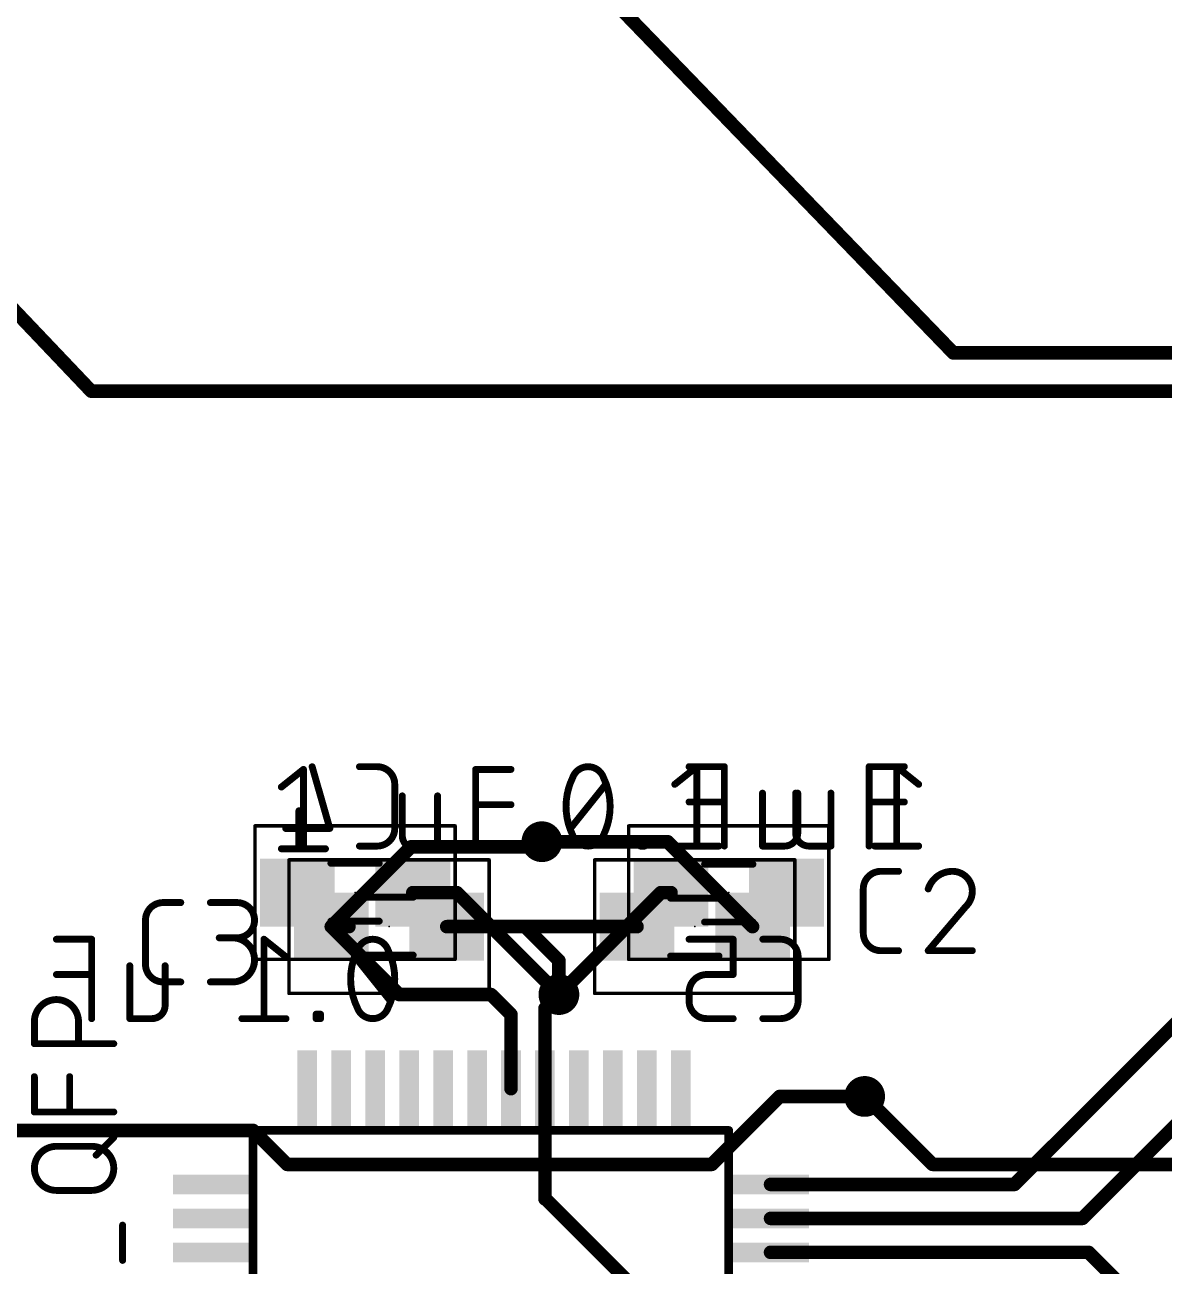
# Model space of a CAD drawing. Extents: x 0 to 132, y 0 to 57.
# Drawn here: x 20.14 to 36.91, y 17 to 35.28 of the extents above; entities that cross this region are included whole.
import ezdxf

# ---------------------------------------------------------------- set-up
doc = ezdxf.new("R2010")
doc.units = 0
for name, color, linetype in [('1', 22, 'CONTINUOUS'), ('16', 175, 'CONTINUOUS'), ('18', 82, 'CONTINUOUS'), ('23', 7, 'CONTINUOUS'), ('24', 7, 'CONTINUOUS'), ('25', 253, 'CONTINUOUS'), ('26', 253, 'CONTINUOUS'), ('27', 253, 'CONTINUOUS'), ('28', 253, 'CONTINUOUS'), ('39', 22, 'CONTINUOUS'), ('40', 175, 'CONTINUOUS'), ('51', 253, 'CONTINUOUS'), ('52', 253, 'CONTINUOUS')]:
    doc.layers.add(name, color=color, linetype=linetype)

# ---------------------------------------------------------------- blocks, each defined once
blk = doc.blocks.new('RECT')
blk.add_solid([(-0.5, -0.5), (0.5, -0.5), (-0.5, 0.5), (0.5, 0.5)])
blk = doc.blocks.new('ROUNDV')
at = {"const_width": 0.5}
blk.add_lwpolyline([(0, -0.25, 1), (0, 0.25, 1), (0, -0.25)], format="xyb", dxfattribs=at)

msp = doc.modelspace()

# ---------------------------------------------------------------- linework, layer by layer
at = {"layer": '1', "const_width": 0.2}
for points in [[(21.1179, 29.8821), (11.5, 40)], [(26.625, 37.875), (33.8048, 30.4452)], [(33.8048, 30.4452), (79.5, 30.4452)], [(79.3821, 29.8821), (21.1179, 29.8821)], [(34.705, 18.205), (41.05, 24.55)], [(24.65, 22), (25.825, 23.175)], [(25.825, 23.175), (27.675, 23.175)], [(27.675, 23.175), (27.75, 23.25)], [(27.75, 23.25), (29.6, 23.25)], [(30.85, 22), (29.6, 23.25)], [(24.91, 22), (24.65, 22)], [(24.65, 22), (25.65, 21)], [(27.5, 22), (26.35, 22)], [(29.15, 22), (27.5, 22)], [(27.5, 22), (28, 21.5)], [(28, 21.5), (28, 21)], [(25.65, 21), (27, 21)], [(27, 21), (27.295, 20.705)], [(27.795, 20.795), (28, 21)], [(27.795, 19.615), (27.795, 20.795)], [(27.295, 20.705), (27.295, 19.615)], [(35.705, 17.705), (38.55, 20.55)], [(27.795, 18.5), (27.795, 19.615)], [(30.25, 18.5), (31.25, 19.5)], [(31.25, 19.5), (32.5, 19.5)], [(23.5, 19), (15.644, 19)], [(24, 18.5), (23.5, 19)], [(27.795, 18.5), (24, 18.5)], [(27.795, 18), (27.795, 18.5)], [(27.795, 18.5), (30.25, 18.5)], [(31.115, 18.205), (34.705, 18.205)], [(27.795, 17.9917), (27.795, 18)], [(27.795, 18), (29.5, 16.295)], [(31.115, 17.705), (35.705, 17.705)], [(31.115, 17.205), (35.795, 17.205)], [(35.795, 17.205), (36.5, 16.5)]]:
    msp.add_lwpolyline(points, dxfattribs=at)
at = {"layer": '1', "const_width": 0.1}
for points in [[(33.8048, 30.4952, 1), (33.8048, 30.3952)], [(33.7688, 30.4105, 1), (33.8408, 30.4799)], [(21.1179, 29.9321, 1), (21.1179, 29.8321)], [(21.0817, 29.8476, 1), (21.1542, 29.9165)], [(25.825, 23.225, 1), (25.825, 23.125)], [(25.8604, 23.1396, 1), (25.7896, 23.2104)], [(27.6396, 23.2104, 1), (27.7104, 23.1396)], [(27.675, 23.125, 1), (27.675, 23.225)], [(27.75, 23.3, 1), (27.75, 23.2)], [(27.7854, 23.2146, 1), (27.7146, 23.2854)], [(29.6354, 23.2854, 1), (29.5646, 23.2146)], [(29.6, 23.2, 1), (29.6, 23.3)], [(24.6854, 22.0354, 1), (24.6146, 21.9646)], [(24.6146, 22.0354, 1), (24.6854, 21.9646)], [(24.65, 22.05, 1), (24.65, 21.95)], [(24.91, 21.95, 1), (24.91, 22.05)], [(26.35, 22.05, 1), (26.35, 21.95)], [(27.5354, 22.0354, 1), (27.4646, 21.9646)], [(27.5, 22.05, 1), (27.5, 21.95)], [(27.5, 21.95, 1), (27.5, 22.05)], [(29.15, 21.95, 1), (29.15, 22.05)], [(30.8146, 21.9646, 1), (30.8854, 22.0354)], [(28.05, 21.5, 1), (27.95, 21.5)], [(27.9646, 21.4646, 1), (28.0354, 21.5354)], [(25.65, 21.05, 1), (25.65, 20.95)], [(25.6146, 20.9646, 1), (25.6854, 21.0354)], [(27.0354, 21.0354, 1), (26.9646, 20.9646)], [(27, 20.95, 1), (27, 21.05)], [(27.95, 21, 1), (28.05, 21)], [(28.0354, 20.9646, 1), (27.9646, 21.0354)], [(27.7596, 20.8304, 1), (27.8304, 20.7596)], [(27.845, 20.795, 1), (27.745, 20.795)], [(27.345, 20.705, 1), (27.245, 20.705)], [(27.2596, 20.6696, 1), (27.3304, 20.7404)], [(27.245, 19.615, 1), (27.345, 19.615)], [(27.845, 19.615, 1), (27.745, 19.615)], [(27.745, 19.615, 1), (27.845, 19.615)], [(31.25, 19.55, 1), (31.25, 19.45)], [(31.2854, 19.4646, 1), (31.2146, 19.5354)], [(32.5, 19.45, 1), (32.5, 19.55)], [(23.5354, 19.0354, 1), (23.4646, 18.9646)], [(23.5, 18.95, 1), (23.5, 19.05)], [(24, 18.55, 1), (24, 18.45)], [(23.9646, 18.4646, 1), (24.0354, 18.5354)], [(27.845, 18.5, 1), (27.745, 18.5)], [(27.795, 18.55, 1), (27.795, 18.45)], [(27.745, 18.5, 1), (27.845, 18.5)], [(27.795, 18.45, 1), (27.795, 18.55)], [(30.2146, 18.5354, 1), (30.2854, 18.4646)], [(30.25, 18.45, 1), (30.25, 18.55)], [(31.115, 18.255, 1), (31.115, 18.155)], [(34.6696, 18.2404, 1), (34.7404, 18.1696)], [(34.705, 18.155, 1), (34.705, 18.255)], [(27.8304, 18.0354, 1), (27.7596, 17.9646)], [(27.845, 18, 1), (27.745, 18)], [(27.745, 18, 1), (27.845, 18)], [(27.745, 17.9917, 1), (27.845, 17.9917)], [(31.115, 17.755, 1), (31.115, 17.655)], [(35.6696, 17.7404, 1), (35.7404, 17.6696)], [(35.705, 17.655, 1), (35.705, 17.755)], [(31.115, 17.255, 1), (31.115, 17.155)], [(35.8304, 17.2404, 1), (35.7596, 17.1696)], [(35.795, 17.155, 1), (35.795, 17.255)]]:
    msp.add_lwpolyline(points, format="xyb", dxfattribs=at)
at = {"layer": '16', "const_width": 0.2}
for points in [[(25.85, 22.5), (26.5, 22.5)], [(26.5, 22.5), (28, 21)], [(29.5, 22.5), (28, 21)], [(29.65, 22.5), (29.5, 22.5)], [(33.5, 18.5), (32.5, 19.5)], [(41.5, 18.5), (33.5, 18.5)]]:
    msp.add_lwpolyline(points, dxfattribs=at)
at = {"layer": '16', "const_width": 0.1}
for points in [[(25.85, 22.55, 1), (25.85, 22.45)], [(26.5354, 22.5354, 1), (26.4646, 22.4646)], [(26.5, 22.45, 1), (26.5, 22.55)], [(29.5, 22.55, 1), (29.5, 22.45)], [(29.5354, 22.4646, 1), (29.4646, 22.5354)], [(29.65, 22.45, 1), (29.65, 22.55)], [(27.9646, 21.0354, 1), (28.0354, 20.9646)], [(27.9646, 20.9646, 1), (28.0354, 21.0354)], [(32.5354, 19.5354, 1), (32.4646, 19.4646)], [(33.5, 18.55, 1), (33.5, 18.45)], [(33.4646, 18.4646, 1), (33.5354, 18.5354)]]:
    msp.add_lwpolyline(points, format="xyb", dxfattribs=at)
at = {"layer": '23'}
for p in [(25.5, 22), (30, 22)]:
    msp.add_point(p, dxfattribs=at)
at = {"layer": '24'}
for p in [(25, 22.5), (30.5, 22.5)]:
    msp.add_point(p, dxfattribs=at)
at = {"layer": '25'}
for points, const_width in [([(32.7389, 22.8142, 0.4142), (32.4793, 22.5546)], 0.1016), ([(32.7389, 22.8396, 1), (32.7389, 22.7888)], 0.0508), ([(32.7389, 22.7888, 1), (32.7389, 22.8396)], 0.0508), ([(32.9986, 22.7888, 1), (32.9986, 22.8396)], 0.0508), ([(33.7921, 22.8142, 0.3252), (33.4351, 22.5546)], 0.1016), ([(34.0842, 22.5221, 0.4142), (33.7921, 22.8142)], 0.1016), ([(33.7921, 22.8396, 1), (33.7921, 22.7888)], 0.0508), ([(33.7921, 22.7888, 1), (33.7921, 22.8396)], 0.0508), ([(32.5047, 22.5546, 1), (32.4539, 22.5546)], 0.0508), ([(32.4539, 22.5546, 1), (32.5047, 22.5546)], 0.0508), ([(33.4109, 22.5624, 1), (33.4593, 22.5467)], 0.0508), ([(33.9868, 22.2949, 0.2053), (34.0842, 22.5221)], 0.1016), ([(34.1096, 22.5221, 1), (34.0588, 22.5221)], 0.0508), ([(34.0588, 22.5221, 1), (34.1096, 22.5221)], 0.0508), ([(22.1754, 22.3542, 0.4142), (21.9158, 22.0946)], 0.1016), ([(22.1754, 22.3796, 1), (22.1754, 22.3288)], 0.0508), ([(22.1754, 22.3288, 1), (22.1754, 22.3796)], 0.0508), ([(22.4351, 22.3288, 1), (22.4351, 22.3796)], 0.0508), ([(22.8716, 22.3796, 1), (22.8716, 22.3288)], 0.0508), ([(23.2611, 21.8349, 1), (23.2611, 22.3542)], 0.1016), ([(23.2611, 22.3796, 1), (23.2611, 22.3288)], 0.0508), ([(23.2611, 22.3288, 1), (23.2611, 22.3796)], 0.0508), ([(33.9693, 22.3133, 1), (34.0044, 22.2765)], 0.0508), ([(34.0062, 22.2785, 1), (33.9675, 22.3114)], 0.0508), ([(21.9412, 22.0946, 1), (21.8904, 22.0946)], 0.0508), ([(21.8904, 22.0946, 1), (21.9412, 22.0946)], 0.0508), ([(32.4793, 21.9054, 0.4142), (32.7389, 21.6458)], 0.1016), ([(32.5047, 21.9054, 1), (32.4539, 21.9054)], 0.0508), ([(32.4539, 21.9054, 1), (32.5047, 21.9054)], 0.0508), ([(23.0014, 21.8603, 1), (23.0014, 21.8095)], 0.0508), ([(23.1962, 21.1858, 1), (23.1962, 21.8349)], 0.1016), ([(23.1962, 21.8603, 1), (23.1962, 21.8095)], 0.0508), ([(23.2611, 21.8603, 1), (23.2611, 21.8095)], 0.0508), ([(23.2611, 21.8095, 1), (23.2611, 21.8603)], 0.0508), ([(32.7389, 21.6712, 1), (32.7389, 21.6204)], 0.0508), ([(32.7389, 21.6204, 1), (32.7389, 21.6712)], 0.0508), ([(32.9986, 21.6204, 1), (32.9986, 21.6712)], 0.0508), ([(33.4157, 21.6623, 1), (33.4544, 21.6293)], 0.0508), ([(33.4351, 21.6712, 1), (33.4351, 21.6204)], 0.0508), ([(34.0842, 21.6204, 1), (34.0842, 21.6712)], 0.0508), ([(21.9158, 21.4454, 0.4142), (22.1754, 21.1858)], 0.1016), ([(21.9412, 21.4454, 1), (21.8904, 21.4454)], 0.0508), ([(21.8904, 21.4454, 1), (21.9412, 21.4454)], 0.0508), ([(22.1754, 21.2112, 1), (22.1754, 21.1604)], 0.0508), ([(22.1754, 21.1604, 1), (22.1754, 21.2112)], 0.0508), ([(22.4351, 21.1604, 1), (22.4351, 21.2112)], 0.0508), ([(22.8716, 21.2112, 1), (22.8716, 21.1604)], 0.0508), ([(23.1962, 21.2112, 1), (23.1962, 21.1604)], 0.0508), ([(23.1962, 21.1604, 1), (23.1962, 21.2112)], 0.0508)]:
    msp.add_lwpolyline(points, format="xyb", dxfattribs=dict(at, const_width=const_width))
at = {"layer": '25', "const_width": 0.1016}
for points in [[(32.7389, 22.8142), (32.9986, 22.8142)], [(32.4793, 21.9054), (32.4793, 22.5546)], [(22.1754, 22.3542), (22.4351, 22.3542)], [(22.8716, 22.3542), (23.2611, 22.3542)], [(33.9868, 22.2949), (33.4351, 21.6458)], [(21.9158, 21.4454), (21.9158, 22.0946)], [(23.2611, 21.8349), (23.0014, 21.8349)], [(32.9986, 21.6458), (32.7389, 21.6458)], [(33.4351, 21.6458), (34.0842, 21.6458)], [(22.4351, 21.1858), (22.1754, 21.1858)], [(22.8716, 21.1858), (23.1962, 21.1858)]]:
    msp.add_lwpolyline(points, dxfattribs=at)
at = {"layer": '26', "const_width": 0.1016}
for points in [[(24.3687, 24.3542), (24.6284, 23.4454)], [(25.3246, 24.3542), (25.0649, 24.3542)], [(25.5842, 23.4454), (25.5842, 24.0946)], [(24.174, 23.7051), (24.174, 23.1858)], [(24.6284, 23.4454), (23.9793, 23.4454)], [(25.0649, 23.1858), (25.3246, 23.1858)], [(30.5649, 21.8142), (29.9158, 21.8142)], [(30.5649, 21.2949), (30.5649, 21.8142)], [(31.2611, 21.8142), (31.0014, 21.8142)], [(31.5207, 20.9054), (31.5207, 21.5546)], [(30.1754, 21.2949), (30.5649, 21.2949)], [(29.9158, 20.9054), (29.9158, 21.0353)], [(30.5649, 20.6458), (30.1754, 20.6458)], [(31.0014, 20.6458), (31.2611, 20.6458)]]:
    msp.add_lwpolyline(points, dxfattribs=at)
at = {"layer": '26'}
for points, const_width in [([(24.3932, 24.3612, 1), (24.3443, 24.3472)], 0.0508), ([(25.0649, 24.3796, 1), (25.0649, 24.3288)], 0.0508), ([(25.5842, 24.0946, 0.4142), (25.3246, 24.3542)], 0.1016), ([(25.3246, 24.3796, 1), (25.3246, 24.3288)], 0.0508), ([(25.3246, 24.3288, 1), (25.3246, 24.3796)], 0.0508), ([(25.6096, 24.0946, 1), (25.5588, 24.0946)], 0.0508), ([(25.5588, 24.0946, 1), (25.6096, 24.0946)], 0.0508), ([(24.1994, 23.7051, 1), (24.1486, 23.7051)], 0.0508), ([(23.9793, 23.4708, 1), (23.9793, 23.42)], 0.0508), ([(24.604, 23.4385, 1), (24.6528, 23.4524)], 0.0508), ([(24.6284, 23.42, 1), (24.6284, 23.4708)], 0.0508), ([(25.3246, 23.1858, 0.4142), (25.5842, 23.4454)], 0.1016), ([(25.6096, 23.4454, 1), (25.5588, 23.4454)], 0.0508), ([(25.5588, 23.4454, 1), (25.6096, 23.4454)], 0.0508), ([(24.1486, 23.1858, 1), (24.1994, 23.1858)], 0.0508), ([(25.0649, 23.2112, 1), (25.0649, 23.1604)], 0.0508), ([(25.3246, 23.2112, 1), (25.3246, 23.1604)], 0.0508), ([(25.3246, 23.1604, 1), (25.3246, 23.2112)], 0.0508), ([(29.9158, 21.8396, 1), (29.9158, 21.7888)], 0.0508), ([(30.5903, 21.8142, 1), (30.5395, 21.8142)], 0.0508), ([(30.5649, 21.7888, 1), (30.5649, 21.8396)], 0.0508), ([(31.0014, 21.8396, 1), (31.0014, 21.7888)], 0.0508), ([(31.5207, 21.5546, 0.4142), (31.2611, 21.8142)], 0.1016), ([(31.2611, 21.8396, 1), (31.2611, 21.7888)], 0.0508), ([(31.2611, 21.7888, 1), (31.2611, 21.8396)], 0.0508), ([(31.5461, 21.5546, 1), (31.4953, 21.5546)], 0.0508), ([(31.4953, 21.5546, 1), (31.5461, 21.5546)], 0.0508), ([(30.1754, 21.2949, 0.4142), (29.9158, 21.0353)], 0.1016), ([(30.1754, 21.3203, 1), (30.1754, 21.2695)], 0.0508), ([(30.1754, 21.2695, 1), (30.1754, 21.3203)], 0.0508), ([(30.5395, 21.2949, 1), (30.5903, 21.2949)], 0.0508), ([(30.5649, 21.2695, 1), (30.5649, 21.3203)], 0.0508), ([(29.9412, 21.0353, 1), (29.8904, 21.0353)], 0.0508), ([(29.8904, 21.0353, 1), (29.9412, 21.0353)], 0.0508), ([(29.9158, 20.9054, 0.4142), (30.1754, 20.6458)], 0.1016), ([(29.9412, 20.9054, 1), (29.8904, 20.9054)], 0.0508), ([(29.8904, 20.9054, 1), (29.9412, 20.9054)], 0.0508), ([(31.2611, 20.6458, 0.4142), (31.5207, 20.9054)], 0.1016), ([(31.5461, 20.9054, 1), (31.4953, 20.9054)], 0.0508), ([(31.4953, 20.9054, 1), (31.5461, 20.9054)], 0.0508), ([(30.1754, 20.6712, 1), (30.1754, 20.6204)], 0.0508), ([(30.1754, 20.6204, 1), (30.1754, 20.6712)], 0.0508), ([(30.5649, 20.6204, 1), (30.5649, 20.6712)], 0.0508), ([(31.0014, 20.6712, 1), (31.0014, 20.6204)], 0.0508), ([(31.2611, 20.6712, 1), (31.2611, 20.6204)], 0.0508), ([(31.2611, 20.6204, 1), (31.2611, 20.6712)], 0.0508)]:
    msp.add_lwpolyline(points, format="xyb", dxfattribs=dict(at, const_width=const_width))
at = {"layer": '27'}
for points, const_width in [([(23.9158, 24.0546), (24.2404, 24.3142)], 0.1016), ([(24.2404, 24.3142), (24.2404, 23.1458)], 0.1016), ([(26.7756, 23.1458), (26.7756, 24.3142)], 0.1016), ([(26.7756, 24.3142), (27.2948, 24.3142)], 0.1016), ([(29.7052, 24.0946), (30.0297, 24.3542)], 0.1016), ([(30.0297, 24.3542), (30.0297, 23.1858)], 0.1016), ([(32.5649, 23.1858), (32.5649, 24.3542)], 0.1016), ([(32.5649, 24.3542), (33.0842, 24.3542)], 0.1016), ([(28.1699, 23.4454), (28.6892, 24.0946)], 0.1016), ([(25.6952, 23.9247), (25.6952, 23.3405)], 0.1016), ([(26.2145, 23.1458), (26.2145, 23.9247)], 0.1016), ([(31.4846, 23.9647), (31.4846, 23.3805)], 0.1016), ([(32.0039, 23.1858), (32.0039, 23.9647)], 0.1016), ([(26.7756, 23.7949), (27.2948, 23.7949)], 0.1016), ([(32.5649, 23.8349), (33.0842, 23.8349)], 0.1016), ([(29.1972, 23.1858), (29.1972, 23.2507)], 0.1016), ([(29.1972, 23.2507), (29.2621, 23.2507)], 0.1016), ([(29.2621, 23.1858), (29.1972, 23.1858)], 0.1016), ([(29.2621, 23.2507), (29.2621, 23.1858)], 0.1016), ([(29.7052, 23.1858), (30.3543, 23.1858)], 0.1016), ([(31.6793, 23.1858), (32.0039, 23.1858)], 0.1016), ([(23.9158, 23.1458), (24.5649, 23.1458)], 0.1016), ([(25.8899, 23.1458), (26.2145, 23.1458)], 0.1016), ([(20.2808, 20.2771), (20.2808, 20.6017)], 0.1016), ([(20.9299, 20.6017), (20.9299, 20.2771)], 0.1016), ([(21.4492, 20.2771), (20.2808, 20.2771)], 0.1016), ([(20.2808, 19.2719), (20.2808, 19.7911)], 0.1016), ([(20.8001, 19.2719), (20.8001, 19.7911)], 0.1016), ([(21.4492, 19.2719), (20.2808, 19.2719)], 0.1016), ([(30.5, 19), (23.5, 19)], 0.127), ([(23.5, 19), (23.5, 12)], 0.127), ([(30.5, 12), (30.5, 19)], 0.127), ([(21.1896, 18.6364), (21.4492, 18.896)], 0.1016), ([(20.6054, 18.7662), (21.1246, 18.7662)], 0.1016), ([(21.1246, 18.1171), (20.6054, 18.1171)], 0.1016), ([(21.579, 17.0866), (21.579, 17.6059)], 0.1016)]:
    msp.add_lwpolyline(points, dxfattribs=dict(at, const_width=const_width))
for points, const_width in [([(24.2658, 24.3142, 1), (24.215, 24.3142)], 0.0508), ([(24.2562, 24.2944, 1), (24.2245, 24.334)], 0.0508), ([(26.801, 24.3142, 1), (26.7502, 24.3142)], 0.0508), ([(26.7756, 24.3396, 1), (26.7756, 24.2888)], 0.0508), ([(27.2948, 24.2888, 1), (27.2948, 24.3396)], 0.0508), ([(28.4295, 24.3542, 0.3205), (28.2023, 24.1919)], 0.1016), ([(28.6567, 24.1919, 0.3205), (28.4295, 24.3542)], 0.1016), ([(28.4295, 24.3796, 1), (28.4295, 24.3288)], 0.0508), ([(28.4295, 24.3288, 1), (28.4295, 24.3796)], 0.0508), ([(30.0551, 24.3542, 1), (30.0043, 24.3542)], 0.0508), ([(30.0456, 24.3344, 1), (30.0138, 24.374)], 0.0508), ([(32.5903, 24.3542, 1), (32.5395, 24.3542)], 0.0508), ([(32.5649, 24.3796, 1), (32.5649, 24.3288)], 0.0508), ([(33.0842, 24.3288, 1), (33.0842, 24.3796)], 0.0508), ([(28.2023, 24.1919, 0.1139), (28.105, 23.77)], 0.1016), ([(28.1783, 24.2002, 1), (28.2264, 24.1837)], 0.0508), ([(28.2252, 24.1808, 1), (28.1795, 24.2031)], 0.0508), ([(28.7541, 23.77, 0.1139), (28.6567, 24.1919)], 0.1016), ([(28.6795, 24.2031, 1), (28.6339, 24.1808)], 0.0508), ([(28.6327, 24.1837, 1), (28.6807, 24.2002)], 0.0508), ([(28.709, 24.0787, 1), (28.6693, 24.1104)], 0.0508), ([(29.6893, 24.1144, 1), (29.721, 24.0747)], 0.0508), ([(23.8999, 24.0744, 1), (23.9317, 24.0347)], 0.0508), ([(25.7206, 23.9247, 1), (25.6698, 23.9247)], 0.0508), ([(26.2399, 23.9247, 1), (26.1891, 23.9247)], 0.0508), ([(31.51, 23.9647, 1), (31.4592, 23.9647)], 0.0508), ([(32.0293, 23.9647, 1), (31.9785, 23.9647)], 0.0508), ([(26.7756, 23.8203, 1), (26.7756, 23.7695)], 0.0508), ([(27.2948, 23.7695, 1), (27.2948, 23.8203)], 0.0508), ([(28.105, 23.77, 0.1139), (28.2023, 23.3481)], 0.1016), ([(28.1304, 23.77, 1), (28.0796, 23.77)], 0.0508), ([(28.0796, 23.77, 1), (28.1304, 23.77)], 0.0508), ([(28.6567, 23.3481, 0.1139), (28.7541, 23.77)], 0.1016), ([(28.7795, 23.77, 1), (28.7287, 23.77)], 0.0508), ([(28.7287, 23.77, 1), (28.7795, 23.77)], 0.0508), ([(32.5649, 23.8603, 1), (32.5649, 23.8095)], 0.0508), ([(33.0842, 23.8095, 1), (33.0842, 23.8603)], 0.0508), ([(25.6952, 23.3405, 0.4142), (25.8899, 23.1458)], 0.1016), ([(25.7206, 23.3405, 1), (25.6698, 23.3405)], 0.0508), ([(28.15, 23.4613, 1), (28.1897, 23.4296)], 0.0508), ([(28.2023, 23.3481, 0.3205), (28.4295, 23.1858)], 0.1016), ([(28.2264, 23.3563, 1), (28.1783, 23.3398)], 0.0508), ([(28.4295, 23.1858, 0.3205), (28.6567, 23.3481)], 0.1016), ([(28.6807, 23.3398, 1), (28.6327, 23.3563)], 0.0508), ([(31.4846, 23.3805, 0.4142), (31.6793, 23.1858)], 0.1016), ([(31.51, 23.3805, 1), (31.4592, 23.3805)], 0.0508), ([(31.4592, 23.3805, 1), (31.51, 23.3805)], 0.0508), ([(25.6698, 23.3405, 1), (25.7206, 23.3405)], 0.0508), ([(28.1795, 23.3369, 1), (28.2252, 23.3592)], 0.0508), ([(28.4295, 23.2112, 1), (28.4295, 23.1604)], 0.0508), ([(28.4295, 23.1604, 1), (28.4295, 23.2112)], 0.0508), ([(28.6339, 23.3592, 1), (28.6795, 23.3369)], 0.0508), ([(29.2226, 23.2507, 1), (29.1718, 23.2507)], 0.0508), ([(29.1972, 23.2761, 1), (29.1972, 23.2253)], 0.0508), ([(29.1972, 23.2112, 1), (29.1972, 23.1604)], 0.0508), ([(29.1718, 23.1858, 1), (29.2226, 23.1858)], 0.0508), ([(29.2875, 23.2507, 1), (29.2367, 23.2507)], 0.0508), ([(29.2367, 23.1858, 1), (29.2875, 23.1858)], 0.0508), ([(29.2621, 23.2253, 1), (29.2621, 23.2761)], 0.0508), ([(29.2621, 23.1604, 1), (29.2621, 23.2112)], 0.0508), ([(29.7052, 23.2112, 1), (29.7052, 23.1604)], 0.0508), ([(30.0043, 23.1858, 1), (30.0551, 23.1858)], 0.0508), ([(30.3543, 23.1604, 1), (30.3543, 23.2112)], 0.0508), ([(31.6793, 23.2112, 1), (31.6793, 23.1604)], 0.0508), ([(31.6793, 23.1604, 1), (31.6793, 23.2112)], 0.0508), ([(31.9785, 23.1858, 1), (32.0293, 23.1858)], 0.0508), ([(32.0039, 23.1604, 1), (32.0039, 23.2112)], 0.0508), ([(32.5395, 23.1858, 1), (32.5903, 23.1858)], 0.0508), ([(23.9158, 23.1712, 1), (23.9158, 23.1204)], 0.0508), ([(24.215, 23.1458, 1), (24.2658, 23.1458)], 0.0508), ([(24.5649, 23.1204, 1), (24.5649, 23.1712)], 0.0508), ([(25.8899, 23.1712, 1), (25.8899, 23.1204)], 0.0508), ([(25.8899, 23.1204, 1), (25.8899, 23.1712)], 0.0508), ([(26.1891, 23.1458, 1), (26.2399, 23.1458)], 0.0508), ([(26.2145, 23.1204, 1), (26.2145, 23.1712)], 0.0508), ([(26.7502, 23.1458, 1), (26.801, 23.1458)], 0.0508), ([(20.9299, 20.6017, 1), (20.2808, 20.6017)], 0.1016), ([(20.3062, 20.6017, 1), (20.2554, 20.6017)], 0.0508), ([(20.9553, 20.6017, 1), (20.9045, 20.6017)], 0.0508), ([(20.2554, 20.6017, 1), (20.3062, 20.6017)], 0.0508), ([(20.9045, 20.6017, 1), (20.9553, 20.6017)], 0.0508), ([(20.2808, 20.3025, 1), (20.2808, 20.2517)], 0.0508), ([(20.2554, 20.2771, 1), (20.3062, 20.2771)], 0.0508), ([(20.9045, 20.2771, 1), (20.9553, 20.2771)], 0.0508), ([(21.4492, 20.2517, 1), (21.4492, 20.3025)], 0.0508), ([(20.3062, 19.7911, 1), (20.2554, 19.7911)], 0.0508), ([(20.8255, 19.7911, 1), (20.7747, 19.7911)], 0.0508), ([(20.2808, 19.2973, 1), (20.2808, 19.2464)], 0.0508), ([(20.2554, 19.2719, 1), (20.3062, 19.2719)], 0.0508), ([(20.7747, 19.2719, 1), (20.8255, 19.2719)], 0.0508), ([(21.4492, 19.2464, 1), (21.4492, 19.2973)], 0.0508), ([(23.5, 19.0317, 1), (23.5, 18.9683)], 0.0635), ([(23.5317, 19, 1), (23.4683, 19)], 0.0635), ([(30.5317, 19, 1), (30.4683, 19)], 0.0635), ([(30.5, 18.9683, 1), (30.5, 19.0317)], 0.0635), ([(21.4672, 18.8781, 1), (21.4312, 18.914)], 0.0508), ([(20.6054, 18.7662, 1), (20.6054, 18.1171)], 0.1016), ([(20.6054, 18.7916, 1), (20.6054, 18.7408)], 0.0508), ([(20.6054, 18.7408, 1), (20.6054, 18.7916)], 0.0508), ([(21.1246, 18.1171, 1), (21.1246, 18.7662)], 0.1016), ([(21.1246, 18.7916, 1), (21.1246, 18.7408)], 0.0508), ([(21.1246, 18.7408, 1), (21.1246, 18.7916)], 0.0508), ([(21.1716, 18.6544, 1), (21.2075, 18.6184)], 0.0508), ([(20.6054, 18.1425, 1), (20.6054, 18.0917)], 0.0508), ([(20.6054, 18.0917, 1), (20.6054, 18.1425)], 0.0508), ([(21.1246, 18.1425, 1), (21.1246, 18.0917)], 0.0508), ([(21.1246, 18.0917, 1), (21.1246, 18.1425)], 0.0508), ([(21.6044, 17.6059, 1), (21.5536, 17.6059)], 0.0508), ([(21.5536, 17.0866, 1), (21.6044, 17.0866)], 0.0508)]:
    msp.add_lwpolyline(points, format="xyb", dxfattribs=dict(at, const_width=const_width))
at = {"layer": '28', "const_width": 0.1016}
for points in [[(30.4351, 24.3542), (29.9158, 24.3542)], [(30.4351, 23.1858), (30.4351, 24.3542)], [(33.2948, 24.0946), (32.9703, 24.3542)], [(32.9703, 24.3542), (32.9703, 23.1858)], [(30.9961, 23.1858), (30.9961, 23.9647)], [(31.5154, 23.9647), (31.5154, 23.3805)], [(30.4351, 23.8349), (29.9158, 23.8349)], [(31.3207, 23.1858), (30.9961, 23.1858)], [(33.2948, 23.1858), (32.6457, 23.1858)], [(21.1242, 21.8142), (20.605, 21.8142)], [(21.1242, 20.6458), (21.1242, 21.8142)], [(23.984, 21.5546), (23.6595, 21.8142)], [(23.6595, 21.8142), (23.6595, 20.6458)], [(25.5193, 20.9054), (25, 21.5546)], [(21.6853, 20.6458), (21.6853, 21.4247)], [(22.2046, 21.4247), (22.2046, 20.8405)], [(21.1242, 21.2949), (20.605, 21.2949)], [(22.0099, 20.6458), (21.6853, 20.6458)], [(23.984, 20.6458), (23.3349, 20.6458)], [(24.492, 20.7107), (24.4271, 20.7107)], [(24.4271, 20.7107), (24.4271, 20.6458)], [(24.4271, 20.6458), (24.492, 20.6458)], [(24.492, 20.6458), (24.492, 20.7107)]]:
    msp.add_lwpolyline(points, dxfattribs=at)
at = {"layer": '28'}
for points, const_width in [([(29.9158, 24.3796, 1), (29.9158, 24.3288)], 0.0508), ([(30.4605, 24.3542, 1), (30.4097, 24.3542)], 0.0508), ([(30.4351, 24.3288, 1), (30.4351, 24.3796)], 0.0508), ([(32.9862, 24.374, 1), (32.9544, 24.3344)], 0.0508), ([(32.9957, 24.3542, 1), (32.9449, 24.3542)], 0.0508), ([(33.279, 24.0747, 1), (33.3107, 24.1144)], 0.0508), ([(31.0215, 23.9647, 1), (30.9707, 23.9647)], 0.0508), ([(31.5408, 23.9647, 1), (31.49, 23.9647)], 0.0508), ([(29.9158, 23.8603, 1), (29.9158, 23.8095)], 0.0508), ([(30.4351, 23.8095, 1), (30.4351, 23.8603)], 0.0508), ([(31.3207, 23.1858, 0.4142), (31.5154, 23.3805)], 0.1016), ([(31.5408, 23.3805, 1), (31.49, 23.3805)], 0.0508), ([(31.49, 23.3805, 1), (31.5408, 23.3805)], 0.0508), ([(30.4097, 23.1858, 1), (30.4605, 23.1858)], 0.0508), ([(30.9961, 23.2112, 1), (30.9961, 23.1604)], 0.0508), ([(30.9707, 23.1858, 1), (31.0215, 23.1858)], 0.0508), ([(31.3207, 23.2112, 1), (31.3207, 23.1604)], 0.0508), ([(31.3207, 23.1604, 1), (31.3207, 23.2112)], 0.0508), ([(32.6457, 23.2112, 1), (32.6457, 23.1604)], 0.0508), ([(32.9449, 23.1858, 1), (32.9957, 23.1858)], 0.0508), ([(33.2948, 23.1604, 1), (33.2948, 23.2112)], 0.0508), ([(20.605, 21.8396, 1), (20.605, 21.7888)], 0.0508), ([(21.1497, 21.8142, 1), (21.0988, 21.8142)], 0.0508), ([(21.1242, 21.7888, 1), (21.1242, 21.8396)], 0.0508), ([(23.6753, 21.834, 1), (23.6436, 21.7944)], 0.0508), ([(23.6849, 21.8142, 1), (23.6341, 21.8142)], 0.0508), ([(25.2596, 21.8142, 0.3205), (25.0325, 21.6519)], 0.1016), ([(25.4868, 21.6519, 0.3205), (25.2596, 21.8142)], 0.1016), ([(25.2596, 21.8396, 1), (25.2596, 21.7888)], 0.0508), ([(25.2596, 21.7888, 1), (25.2596, 21.8396)], 0.0508), ([(23.9681, 21.5347, 1), (23.9999, 21.5744)], 0.0508), ([(25.0325, 21.6519, 0.1139), (24.9351, 21.23)], 0.1016), ([(25.0198, 21.5704, 1), (24.9802, 21.5387)], 0.0508), ([(25.0084, 21.6602, 1), (25.0565, 21.6437)], 0.0508), ([(25.0553, 21.6408, 1), (25.0096, 21.6631)], 0.0508), ([(25.5097, 21.6631, 1), (25.464, 21.6408)], 0.0508), ([(25.5842, 21.23, 0.1139), (25.4868, 21.6519)], 0.1016), ([(25.4628, 21.6437, 1), (25.5109, 21.6602)], 0.0508), ([(21.7107, 21.4247, 1), (21.6599, 21.4247)], 0.0508), ([(22.23, 21.4247, 1), (22.1792, 21.4247)], 0.0508), ([(20.605, 21.3203, 1), (20.605, 21.2695)], 0.0508), ([(21.1242, 21.2695, 1), (21.1242, 21.3203)], 0.0508), ([(24.9351, 21.23, 0.1139), (25.0325, 20.8081)], 0.1016), ([(24.9605, 21.23, 1), (24.9097, 21.23)], 0.0508), ([(24.9097, 21.23, 1), (24.9605, 21.23)], 0.0508), ([(25.4868, 20.8081, 0.1139), (25.5842, 21.23)], 0.1016), ([(25.6096, 21.23, 1), (25.5588, 21.23)], 0.0508), ([(25.5588, 21.23, 1), (25.6096, 21.23)], 0.0508), ([(22.0099, 20.6458, 0.4142), (22.2046, 20.8405)], 0.1016), ([(22.23, 20.8405, 1), (22.1792, 20.8405)], 0.0508), ([(22.1792, 20.8405, 1), (22.23, 20.8405)], 0.0508), ([(25.0565, 20.8163, 1), (25.0084, 20.7998)], 0.0508), ([(25.0325, 20.8081, 0.3205), (25.2596, 20.6458)], 0.1016), ([(25.0096, 20.7969, 1), (25.0553, 20.8192)], 0.0508), ([(25.2596, 20.6458, 0.3205), (25.4868, 20.8081)], 0.1016), ([(25.464, 20.8192, 1), (25.5097, 20.7969)], 0.0508), ([(25.5109, 20.7998, 1), (25.4628, 20.8163)], 0.0508), ([(25.4995, 20.8896, 1), (25.5391, 20.9213)], 0.0508), ([(21.0988, 20.6458, 1), (21.1497, 20.6458)], 0.0508), ([(21.6853, 20.6712, 1), (21.6853, 20.6204)], 0.0508), ([(21.6599, 20.6458, 1), (21.7107, 20.6458)], 0.0508), ([(22.0099, 20.6712, 1), (22.0099, 20.6204)], 0.0508), ([(22.0099, 20.6204, 1), (22.0099, 20.6712)], 0.0508), ([(23.3349, 20.6712, 1), (23.3349, 20.6204)], 0.0508), ([(23.6341, 20.6458, 1), (23.6849, 20.6458)], 0.0508), ([(23.984, 20.6204, 1), (23.984, 20.6712)], 0.0508), ([(24.4271, 20.7361, 1), (24.4271, 20.6853)], 0.0508), ([(24.4525, 20.7107, 1), (24.4017, 20.7107)], 0.0508), ([(24.4271, 20.6712, 1), (24.4271, 20.6204)], 0.0508), ([(24.4017, 20.6458, 1), (24.4525, 20.6458)], 0.0508), ([(24.5174, 20.7107, 1), (24.4666, 20.7107)], 0.0508), ([(24.4666, 20.6458, 1), (24.5174, 20.6458)], 0.0508), ([(24.492, 20.6853, 1), (24.492, 20.7361)], 0.0508), ([(24.492, 20.6204, 1), (24.492, 20.6712)], 0.0508), ([(25.2596, 20.6712, 1), (25.2596, 20.6204)], 0.0508), ([(25.2596, 20.6204, 1), (25.2596, 20.6712)], 0.0508)]:
    msp.add_lwpolyline(points, format="xyb", dxfattribs=dict(at, const_width=const_width))
at = {"layer": '39', "const_width": 0.0508}
for points in [[(24.027, 22.983), (26.973, 22.983)], [(24.027, 21.017), (24.027, 22.983)], [(26.973, 22.983), (26.973, 21.017)], [(28.527, 21.017), (28.527, 22.983)], [(28.527, 22.983), (31.473, 22.983)], [(31.473, 22.983), (31.473, 21.017)], [(26.973, 21.017), (24.027, 21.017)], [(31.473, 21.017), (28.527, 21.017)]]:
    msp.add_lwpolyline(points, dxfattribs=at)
at = {"layer": '39', "const_width": 0.0254}
for points in [[(24.027, 22.9957, 1), (24.027, 22.9703)], [(24.0397, 22.983, 1), (24.0143, 22.983)], [(26.9857, 22.983, 1), (26.9603, 22.983)], [(26.973, 22.9703, 1), (26.973, 22.9957)], [(28.5397, 22.983, 1), (28.5143, 22.983)], [(28.527, 22.9957, 1), (28.527, 22.9703)], [(31.4857, 22.983, 1), (31.4603, 22.983)], [(31.473, 22.9703, 1), (31.473, 22.9957)], [(24.027, 21.0297, 1), (24.027, 21.0043)], [(24.0143, 21.017, 1), (24.0397, 21.017)], [(26.9603, 21.017, 1), (26.9857, 21.017)], [(26.973, 21.0043, 1), (26.973, 21.0297)], [(28.527, 21.0297, 1), (28.527, 21.0043)], [(28.5143, 21.017, 1), (28.5397, 21.017)], [(31.4603, 21.017, 1), (31.4857, 21.017)], [(31.473, 21.0043, 1), (31.473, 21.0297)]]:
    msp.add_lwpolyline(points, format="xyb", dxfattribs=at)
at = {"layer": '40', "const_width": 0.0508}
for points in [[(26.473, 23.483), (23.527, 23.483)], [(23.527, 23.483), (23.527, 21.517)], [(26.473, 21.517), (26.473, 23.483)], [(31.973, 23.483), (29.027, 23.483)], [(29.027, 23.483), (29.027, 21.517)], [(31.973, 21.517), (31.973, 23.483)], [(23.527, 21.517), (26.473, 21.517)], [(29.027, 21.517), (31.973, 21.517)]]:
    msp.add_lwpolyline(points, dxfattribs=at)
at = {"layer": '40', "const_width": 0.0254}
for points in [[(23.527, 23.4957, 1), (23.527, 23.4703)], [(23.5397, 23.483, 1), (23.5143, 23.483)], [(26.4857, 23.483, 1), (26.4603, 23.483)], [(26.473, 23.4703, 1), (26.473, 23.4957)], [(29.027, 23.4957, 1), (29.027, 23.4703)], [(29.0397, 23.483, 1), (29.0143, 23.483)], [(31.9857, 23.483, 1), (31.9603, 23.483)], [(31.973, 23.4703, 1), (31.973, 23.4957)], [(23.527, 21.5297, 1), (23.527, 21.5043)], [(23.5143, 21.517, 1), (23.5397, 21.517)], [(26.4603, 21.517, 1), (26.4857, 21.517)], [(26.473, 21.5043, 1), (26.473, 21.5297)], [(29.027, 21.5297, 1), (29.027, 21.5043)], [(29.0143, 21.517, 1), (29.0397, 21.517)], [(31.9603, 21.517, 1), (31.9857, 21.517)], [(31.973, 21.5043, 1), (31.973, 21.5297)]]:
    msp.add_lwpolyline(points, format="xyb", dxfattribs=at)
at = {"layer": '51', "const_width": 0.1016}
for points in [[(25.144, 22.432), (25.856, 22.432)], [(30.356, 22.419), (29.644, 22.419)], [(25.144, 21.581), (25.856, 21.581)], [(30.356, 21.568), (29.644, 21.568)]]:
    msp.add_lwpolyline(points, dxfattribs=at)
at = {"layer": '51', "const_width": 0.0508}
for points in [[(25.144, 22.4574, 1), (25.144, 22.4066)], [(25.856, 22.4066, 1), (25.856, 22.4574)], [(29.644, 22.4444, 1), (29.644, 22.3936)], [(30.356, 22.3936, 1), (30.356, 22.4444)], [(25.144, 21.6064, 1), (25.144, 21.5556)], [(25.856, 21.5556, 1), (25.856, 21.6064)], [(29.644, 21.5934, 1), (29.644, 21.5426)], [(30.356, 21.5426, 1), (30.356, 21.5934)]]:
    msp.add_lwpolyline(points, format="xyb", dxfattribs=at)
at = {"layer": '52', "const_width": 0.1016}
for points in [[(25.356, 22.932), (24.644, 22.932)], [(30.144, 22.919), (30.856, 22.919)], [(25.356, 22.081), (24.644, 22.081)], [(30.144, 22.068), (30.856, 22.068)]]:
    msp.add_lwpolyline(points, dxfattribs=at)
at = {"layer": '52', "const_width": 0.0508}
for points in [[(24.644, 22.9574, 1), (24.644, 22.9066)], [(25.356, 22.9066, 1), (25.356, 22.9574)], [(30.144, 22.9444, 1), (30.144, 22.8936)], [(30.856, 22.8936, 1), (30.856, 22.9444)], [(24.644, 22.1064, 1), (24.644, 22.0556)], [(25.356, 22.0556, 1), (25.356, 22.1064)], [(30.144, 22.0934, 1), (30.144, 22.0426)], [(30.856, 22.0426, 1), (30.856, 22.0934)]]:
    msp.add_lwpolyline(points, format="xyb", dxfattribs=at)

# ---------------------------------------------------------------- block references
at = {"layer": '1', "xscale": 1.1}
for p in [(24.65, 22), (26.35, 22)]:
    msp.add_blockref('RECT', p, dxfattribs=at)
at = {"layer": '1', "xscale": 1.1, "rotation": 180}
for p in [(29.15, 22), (30.85, 22)]:
    msp.add_blockref('RECT', p, dxfattribs=at)
at = {"layer": '1', "xscale": 1.13, "yscale": 0.29, "rotation": 270}
for p in [(24.295, 19.615), (24.795, 19.615), (25.295, 19.615), (25.795, 19.615), (26.295, 19.615), (26.795, 19.615), (27.295, 19.615), (27.795, 19.615), (28.295, 19.615), (28.795, 19.615), (29.295, 19.615), (29.795, 19.615)]:
    msp.add_blockref('RECT', p, dxfattribs=at)
at = {"layer": '1', "xscale": 1.13, "yscale": 0.29}
for p in [(22.885, 18.205), (31.115, 18.205), (22.885, 17.705), (31.115, 17.705), (22.885, 17.205), (31.115, 17.205)]:
    msp.add_blockref('RECT', p, dxfattribs=at)
at = {"layer": '16', "xscale": 1.1, "rotation": 180}
for p in [(24.15, 22.5), (25.85, 22.5)]:
    msp.add_blockref('RECT', p, dxfattribs=at)
at = {"layer": '16', "xscale": 1.1}
for p in [(29.65, 22.5), (31.35, 22.5)]:
    msp.add_blockref('RECT', p, dxfattribs=at)
at = {"layer": '18', "xscale": 0.6, "yscale": 0.6}
for p in [(27.75, 23.25), (27.75, 23.25), (28, 21), (28, 21), (32.5, 19.5), (32.5, 19.5)]:
    msp.add_blockref('ROUNDV', p, dxfattribs=at)
at = {"layer": '51', "xscale": 0.5001, "yscale": 0.95}
for p in [(24.9119, 22.0051), (26.0802, 22.0051)]:
    msp.add_blockref('RECT', p, dxfattribs=at)
at = {"layer": '51', "xscale": 0.5001, "yscale": 0.95, "rotation": 180}
for p in [(29.4198, 21.9949), (30.5882, 21.9949)]:
    msp.add_blockref('RECT', p, dxfattribs=at)
at = {"layer": '52', "xscale": 0.5001, "yscale": 0.95, "rotation": 180}
for p in [(24.4198, 22.5051), (25.5882, 22.5051)]:
    msp.add_blockref('RECT', p, dxfattribs=at)
at = {"layer": '52', "xscale": 0.5001, "yscale": 0.95}
for p in [(29.9119, 22.4949), (31.0803, 22.4949)]:
    msp.add_blockref('RECT', p, dxfattribs=at)

doc.saveas('drawing.dxf')
